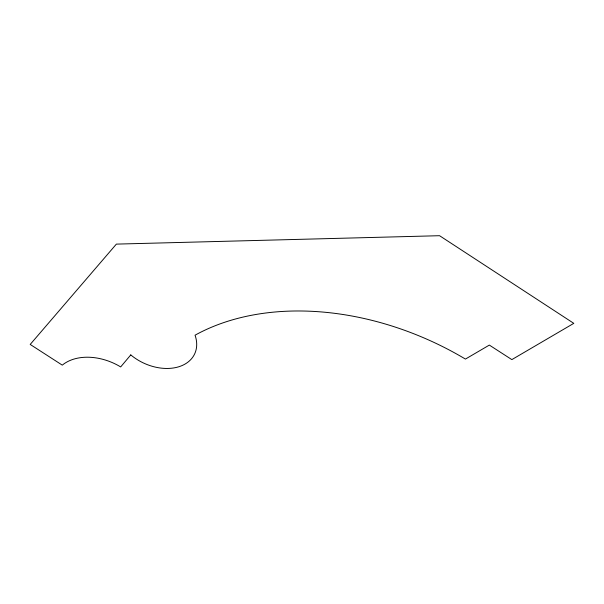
<?xml version="1.0" encoding="UTF-8"?>
<svg xmlns="http://www.w3.org/2000/svg" width="604" height="604" viewBox="0 0 604 604"><rect width="100%" height="100%" fill="white"/><g stroke="black" fill="none" stroke-linecap="round" stroke-linejoin="round"><path stroke-width="0.91" d="M130.774 354.91L120.672 366.922A49.022 34.609 25.4 0 0 62.288 365.141L30.2 344.439L116.368 244.114L439.561 235.703L573.8 323.351L511.852 359.614L489.338 345.088L465.427 359.078A248.184 175.183 25.4 0 0 195.054 335.19A42.552 30.041 25.4 0 1 178.724 366.787A42.552 30.041 25.4 0 1 130.774 354.91"/></g></svg>
